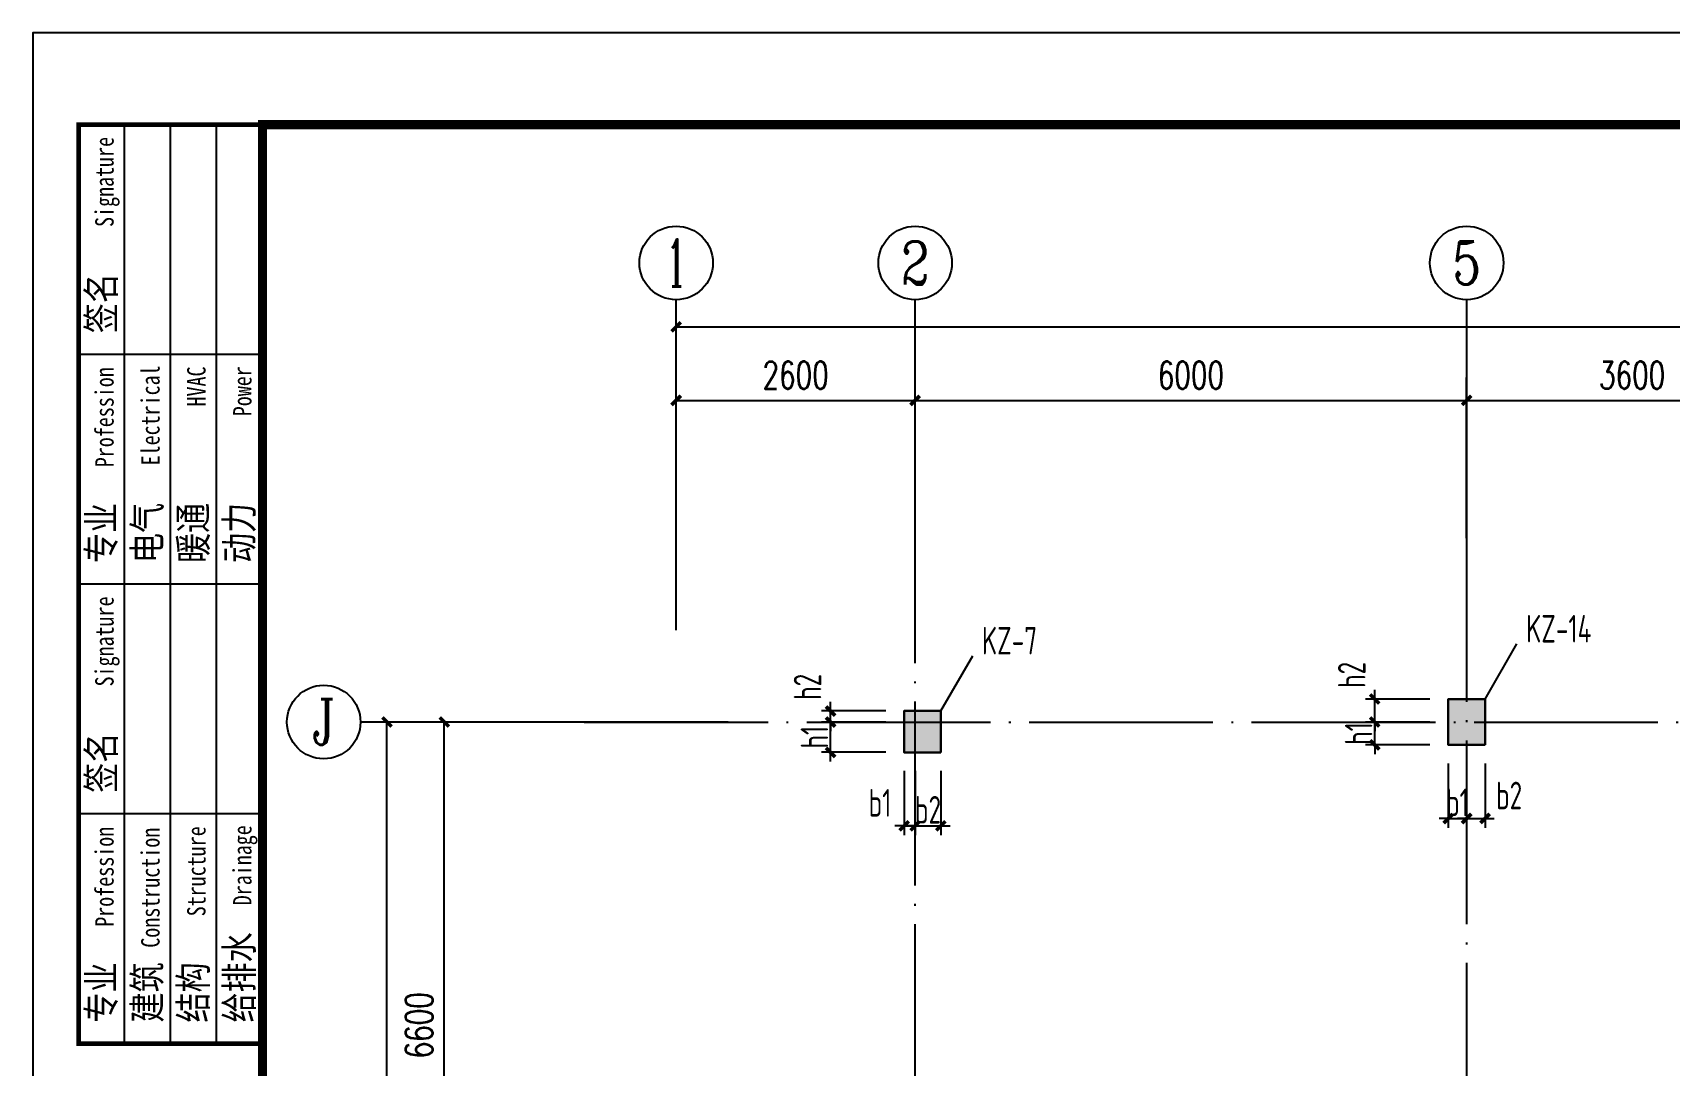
# Model space of a CAD drawing. Extents: x 1051052 to 1482120, y -981644 to -673261.
# Drawn here: x 1166707 to 1184511, y -839464 to -828229 of the extents above; entities that cross this region are included whole.
import ezdxf
from ezdxf.enums import TextEntityAlignment as Align

# ---------------------------------------------------------------- set-up
doc = ezdxf.new("R2010")
doc.units = 0
doc.header["$LTSCALE"] = 1000
doc.header["$MEASUREMENT"] = 0
doc.linetypes.add('DOTE', pattern=[2.42, 2, -0.2, 0.02, -0.2])
for name, color, linetype in [('AXIS', 3, 'Continuous'), ('AXIS_TEXT', 7, 'Continuous'), ('DOTE', 1, 'DOTE'), ('TK', 142, 'Continuous'), ('填充', 8, 'Continuous')]:
    doc.layers.add(name, color=color, linetype=linetype)
for name, color, linetype, lineweight in [('COLU', 2, 'Continuous', 30), ('COLU-DIM', 3, 'Continuous', 25), ('COLU-TEXT', 2, 'Continuous', 25)]:
    doc.layers.add(name, color=color, linetype=linetype, lineweight=lineweight)
doc.layers.add('COLU-HATCH', color=7, linetype='Continuous', lineweight=25, true_color=0x5b5b5b)
doc.styles.add('_TCH_AXIS', font='COMPLEX', dxfattribs={"bigfont": 'GBCBIG'})
doc.styles.add('_TCH_DIM_T3', font='SIMPLEX', dxfattribs={"width": 0.705882, "bigfont": 'GBCBIG'})
doc.styles.add('COMPLEX', font='COMPLEX')
doc.styles.add('FromPkpm', font='Pkpmeng', dxfattribs={"width": 0.7, "bigfont": 'hztxt'})
doc.styles.add('HYZT1', font='', dxfattribs={"width": 0.8})
doc.styles.get('HYZT1').set_extended_font_data('SimSun')
doc.dimstyles.new('_TCH_ARCH&&100', dxfattribs={"dimtxt": 297.5, "dimasz": 100, "dimexe": 250, "dimexo": 300, "dimgap": 126.25, "dimtad": 1, "dimdec": 0, "dimzin": 0, "dimdsep": 46, "dimtxsty": '_TCH_DIM_T3', "dimblk": 'ARCHTICK', "dimcen": 0.09, "dimclrt": 7, "dimazin": 2, "dimtfac": 1, "dimtdec": 0, "dimtix": 1, "dimtmove": 2, "dimatfit": 3, "dimfxl": 0, "dimtolj": 1, "dimtzin": 0, "dimarcsym": 0})
doc.dimstyles.new('Pkpm_1', dxfattribs={"dimtxt": 250, "dimasz": 100, "dimexe": 250, "dimexo": 0.0625, "dimgap": 25, "dimtad": 1, "dimdec": 0, "dimrnd": 0.5, "dimzin": 0, "dimdsep": 46, "dimtxsty": 'FromPkpm', "dimblk1": 'ARCHTICK', "dimblk2": 'ARCHTICK', "dimsah": 1, "dimcen": 0.09, "dimadec": 0, "dimazin": 0, "dimtfac": 1, "dimtdec": 0, "dimtix": 1, "dimtmove": 2, "dimatfit": 1, "dimfxl": 0, "dimtolj": 1, "dimtzin": 0, "dimarcsym": 0})

# ---------------------------------------------------------------- blocks, each defined once
blk = doc.blocks.new('_ArchTick')
at = {"color": 0, "linetype": 'ByBlock', "const_width": 0.4}
blk.add_lwpolyline([(-0.5, -0.5), (0.5, 0.5)], dxfattribs=at)
blk = doc.blocks.new('*D79')
at = {"layer": 'COLU-DIM', "color": 0, "lineweight": -2, "transparency": 16777216}
for p, q in [((1175387, -836159), (1175387, -835629)), ((1175987, -835729), (1175287, -835729)), ((1175987, -836059), (1175287, -836059))]:
    blk.add_line(p, q, dxfattribs=at)
at = {"layer": 'Defpoints', "color": 0, "transparency": 16777216}
for p in [(1175387, -835729), (1176187, -835729), (1176187, -836059)]:
    blk.add_point(p, dxfattribs=at)
at = {"layer": 'COLU-DIM', "color": 0, "lineweight": -2, "transparency": 16777216, "xscale": 100, "yscale": 100, "zscale": 100}
for p, rotation in [((1175387, -835729), 90), ((1175387, -836059), 270)]:
    blk.add_blockref('_ArchTick', p, dxfattribs=dict(at, rotation=rotation))
at = {"layer": 'COLU-DIM', "color": 0, "transparency": 16777216, "insert": (1175212, -835894), "char_height": 300, "attachment_point": 5, "rotation": 90, "style": 'FromPkpm'}
blk.add_mtext('\\A1;h1', dxfattribs=at)
blk = doc.blocks.new('*D80')
at = {"layer": 'COLU-DIM', "color": 0, "lineweight": -2, "transparency": 16777216}
for p, q in [((1175387, -835609), (1175387, -835509)), ((1175987, -835609), (1175287, -835609)), ((1175387, -835729), (1175387, -835609)), ((1175987, -835729), (1175287, -835729)), ((1175387, -835729), (1175387, -835829))]:
    blk.add_line(p, q, dxfattribs=at)
at = {"layer": 'Defpoints', "color": 0, "transparency": 16777216}
for p in [(1175387, -835609), (1176187, -835609), (1176187, -835729)]:
    blk.add_point(p, dxfattribs=at)
at = {"layer": 'COLU-DIM', "color": 0, "lineweight": -2, "transparency": 16777216, "xscale": 100, "yscale": 100, "zscale": 100}
for p, rotation in [((1175387, -835609), 270), ((1175387, -835729), 90)]:
    blk.add_blockref('_ArchTick', p, dxfattribs=dict(at, rotation=rotation))
at = {"layer": 'COLU-DIM', "color": 0, "transparency": 16777216, "insert": (1175137, -835347), "char_height": 300, "attachment_point": 5, "rotation": 90, "style": 'FromPkpm'}
blk.add_mtext('\\A1;h2', dxfattribs=at)
blk = doc.blocks.new('*D81')
at = {"layer": 'COLU-DIM', "color": 0, "lineweight": -2, "transparency": 16777216}
for p, q in [((1176187, -836259), (1176187, -836959)), ((1176307, -836259), (1176307, -836959)), ((1176187, -836859), (1176087, -836859)), ((1176187, -836859), (1176307, -836859)), ((1176307, -836859), (1176407, -836859))]:
    blk.add_line(p, q, dxfattribs=at)
at = {"layer": 'Defpoints', "color": 0, "transparency": 16777216}
for p in [(1176187, -836059), (1176307, -836059), (1176307, -836859)]:
    blk.add_point(p, dxfattribs=at)
at = {"layer": 'COLU-DIM', "color": 0, "lineweight": -2, "transparency": 16777216, "xscale": 100, "yscale": 100, "zscale": 100}
blk.add_blockref('_ArchTick', (1176187, -836859), dxfattribs=at)
at = {"layer": 'COLU-DIM', "color": 0, "lineweight": -2, "transparency": 16777216, "xscale": 100, "yscale": 100, "zscale": 100, "rotation": 180}
blk.add_blockref('_ArchTick', (1176307, -836859), dxfattribs=at)
at = {"layer": 'COLU-DIM', "color": 0, "transparency": 16777216, "insert": (1175925, -836609), "char_height": 300, "attachment_point": 5, "style": 'FromPkpm'}
blk.add_mtext('\\A1;b1', dxfattribs=at)
blk = doc.blocks.new('*D82')
at = {"layer": 'COLU-DIM', "color": 0, "lineweight": -2, "transparency": 16777216}
for p, q in [((1176307, -836259), (1176307, -836959)), ((1176587, -836259), (1176587, -836959)), ((1176307, -836859), (1176207, -836859)), ((1176307, -836859), (1176587, -836859)), ((1176587, -836859), (1176687, -836859))]:
    blk.add_line(p, q, dxfattribs=at)
at = {"layer": 'Defpoints', "color": 0, "transparency": 16777216}
for p in [(1176307, -836059), (1176587, -836059), (1176587, -836859)]:
    blk.add_point(p, dxfattribs=at)
at = {"layer": 'COLU-DIM', "color": 0, "lineweight": -2, "transparency": 16777216, "xscale": 100, "yscale": 100, "zscale": 100}
blk.add_blockref('_ArchTick', (1176307, -836859), dxfattribs=at)
at = {"layer": 'COLU-DIM', "color": 0, "lineweight": -2, "transparency": 16777216, "xscale": 100, "yscale": 100, "zscale": 100, "rotation": 180}
blk.add_blockref('_ArchTick', (1176587, -836859), dxfattribs=at)
at = {"layer": 'COLU-DIM', "color": 0, "transparency": 16777216, "insert": (1176447, -836684), "char_height": 300, "attachment_point": 5, "style": 'FromPkpm'}
blk.add_mtext('\\A1;b2', dxfattribs=at)
blk = doc.blocks.new('*D11')
at = {"layer": 'COLU-DIM', "color": 0, "lineweight": -2, "transparency": 16777216}
for p, q in [((1181307, -835729), (1181307, -835629)), ((1181907, -835729), (1181207, -835729)), ((1181307, -835979), (1181307, -835729)), ((1181907, -835979), (1181207, -835979)), ((1181307, -835979), (1181307, -836079))]:
    blk.add_line(p, q, dxfattribs=at)
at = {"layer": 'Defpoints', "color": 0, "transparency": 16777216}
for p in [(1181307, -835729), (1182107, -835729), (1182107, -835979)]:
    blk.add_point(p, dxfattribs=at)
at = {"layer": 'COLU-DIM', "color": 0, "lineweight": -2, "transparency": 16777216, "xscale": 100, "yscale": 100, "zscale": 100}
for p, rotation in [((1181307, -835729), 270), ((1181307, -835979), 90)]:
    blk.add_blockref('_ArchTick', p, dxfattribs=dict(at, rotation=rotation))
at = {"layer": 'COLU-DIM', "color": 0, "transparency": 16777216, "insert": (1181132, -835854), "char_height": 300, "attachment_point": 5, "rotation": 90, "style": 'FromPkpm'}
blk.add_mtext('\\A1;h1', dxfattribs=at)
blk = doc.blocks.new('*D12')
at = {"layer": 'COLU-DIM', "color": 0, "lineweight": -2, "transparency": 16777216}
for p, q in [((1181907, -835479), (1181207, -835479)), ((1181307, -835479), (1181307, -835379)), ((1181307, -835729), (1181307, -835479)), ((1181907, -835729), (1181207, -835729)), ((1181307, -835729), (1181307, -835829))]:
    blk.add_line(p, q, dxfattribs=at)
at = {"layer": 'Defpoints', "color": 0, "transparency": 16777216}
for p in [(1181307, -835479), (1182107, -835479), (1182107, -835729)]:
    blk.add_point(p, dxfattribs=at)
at = {"layer": 'COLU-DIM', "color": 0, "lineweight": -2, "transparency": 16777216, "xscale": 100, "yscale": 100, "zscale": 100}
for p, rotation in [((1181307, -835479), 270), ((1181307, -835729), 90)]:
    blk.add_blockref('_ArchTick', p, dxfattribs=dict(at, rotation=rotation))
at = {"layer": 'COLU-DIM', "color": 0, "transparency": 16777216, "insert": (1181057, -835217), "char_height": 300, "attachment_point": 5, "rotation": 90, "style": 'FromPkpm'}
blk.add_mtext('\\A1;h2', dxfattribs=at)
blk = doc.blocks.new('*D13')
at = {"layer": 'COLU-DIM', "color": 0, "lineweight": -2, "transparency": 16777216}
for p, q in [((1182107, -836179), (1182107, -836879)), ((1182307, -836179), (1182307, -836879)), ((1182107, -836779), (1182007, -836779)), ((1182107, -836779), (1182307, -836779)), ((1182307, -836779), (1182407, -836779))]:
    blk.add_line(p, q, dxfattribs=at)
at = {"layer": 'Defpoints', "color": 0, "transparency": 16777216}
for p in [(1182107, -835979), (1182307, -835979), (1182307, -836779)]:
    blk.add_point(p, dxfattribs=at)
at = {"layer": 'COLU-DIM', "color": 0, "lineweight": -2, "transparency": 16777216, "xscale": 100, "yscale": 100, "zscale": 100}
blk.add_blockref('_ArchTick', (1182107, -836779), dxfattribs=at)
at = {"layer": 'COLU-DIM', "color": 0, "lineweight": -2, "transparency": 16777216, "xscale": 100, "yscale": 100, "zscale": 100, "rotation": 180}
blk.add_blockref('_ArchTick', (1182307, -836779), dxfattribs=at)
at = {"layer": 'COLU-DIM', "color": 0, "transparency": 16777216, "insert": (1182207, -836604), "char_height": 300, "attachment_point": 5, "style": 'FromPkpm'}
blk.add_mtext('\\A1;b1', dxfattribs=at)
blk = doc.blocks.new('*D14')
at = {"layer": 'COLU-DIM', "color": 0, "lineweight": -2, "transparency": 16777216}
for p, q in [((1182307, -836179), (1182307, -836879)), ((1182507, -836179), (1182507, -836879)), ((1182307, -836779), (1182207, -836779)), ((1182307, -836779), (1182507, -836779)), ((1182507, -836779), (1182607, -836779))]:
    blk.add_line(p, q, dxfattribs=at)
at = {"layer": 'Defpoints', "color": 0, "transparency": 16777216}
for p in [(1182307, -835979), (1182507, -835979), (1182507, -836779)]:
    blk.add_point(p, dxfattribs=at)
at = {"layer": 'COLU-DIM', "color": 0, "lineweight": -2, "transparency": 16777216, "xscale": 100, "yscale": 100, "zscale": 100}
blk.add_blockref('_ArchTick', (1182307, -836779), dxfattribs=at)
at = {"layer": 'COLU-DIM', "color": 0, "lineweight": -2, "transparency": 16777216, "xscale": 100, "yscale": 100, "zscale": 100, "rotation": 180}
blk.add_blockref('_ArchTick', (1182507, -836779), dxfattribs=at)
at = {"layer": 'COLU-DIM', "color": 0, "transparency": 16777216, "insert": (1182769, -836529), "char_height": 300, "attachment_point": 5, "style": 'FromPkpm'}
blk.add_mtext('\\A1;b2', dxfattribs=at)
blk = doc.blocks.new('*D109')
at = {"layer": 'AXIS', "color": 0, "lineweight": -2, "transparency": 16777216}
for p, q in [((1172685, -835729), (1170935, -835729)), ((1171185, -842329), (1171185, -835729)), ((1172685, -842329), (1170935, -842329))]:
    blk.add_line(p, q, dxfattribs=at)
at = {"layer": 'Defpoints', "color": 0, "transparency": 16777216}
for p in [(1171185, -835729), (1173685, -835729), (1173685, -842329)]:
    blk.add_point(p, dxfattribs=at)
at = {"layer": 'AXIS', "color": 0, "lineweight": -2, "transparency": 16777216, "xscale": 100, "yscale": 100, "zscale": 100}
for p, rotation in [((1171185, -835729), 90), ((1171185, -842329), 270)]:
    blk.add_blockref('_ArchTick', p, dxfattribs=dict(at, rotation=rotation))
at = {"layer": 'AXIS', "color": 7, "transparency": 16777216, "insert": (1170910, -839029), "char_height": 297.5, "attachment_point": 5, "rotation": 90, "style": '_TCH_DIM_T3'}
blk.add_mtext('\\A1;6600', dxfattribs=at)
blk = doc.blocks.new('*D110')
at = {"layer": 'AXIS', "color": 0, "lineweight": -2, "transparency": 16777216}
for p, q in [((1172061, -835729), (1170311, -835729)), ((1170561, -861129), (1170561, -835729)), ((1172061, -861129), (1170311, -861129))]:
    blk.add_line(p, q, dxfattribs=at)
at = {"layer": 'Defpoints', "color": 0, "transparency": 16777216}
for p in [(1170561, -835729), (1173861, -835729), (1173861, -861129)]:
    blk.add_point(p, dxfattribs=at)
at = {"layer": 'AXIS', "color": 0, "lineweight": -2, "transparency": 16777216, "xscale": 100, "yscale": 100, "zscale": 100}
for p, rotation in [((1170561, -835729), 90), ((1170561, -861129), 270)]:
    blk.add_blockref('_ArchTick', p, dxfattribs=dict(at, rotation=rotation))
at = {"layer": 'AXIS', "color": 7, "transparency": 16777216, "insert": (1170286, -848429), "char_height": 297.5, "attachment_point": 5, "rotation": 90, "style": '_TCH_DIM_T3'}
blk.add_mtext('\\A1;25400', dxfattribs=at)
blk = doc.blocks.new('*D111')
at = {"layer": 'AXIS', "color": 0, "lineweight": -2, "transparency": 16777216}
for p, q in [((1173707, -833729), (1173707, -831979)), ((1176307, -833729), (1176307, -831979)), ((1173707, -832229), (1176307, -832229))]:
    blk.add_line(p, q, dxfattribs=at)
at = {"layer": 'Defpoints', "color": 0, "transparency": 16777216}
for p in [(1176307, -832229), (1173707, -834729), (1176307, -834729)]:
    blk.add_point(p, dxfattribs=at)
at = {"layer": 'AXIS', "color": 0, "lineweight": -2, "transparency": 16777216, "xscale": 100, "yscale": 100, "zscale": 100, "rotation": 180}
blk.add_blockref('_ArchTick', (1173707, -832229), dxfattribs=at)
at = {"layer": 'AXIS', "color": 0, "lineweight": -2, "transparency": 16777216, "xscale": 100, "yscale": 100, "zscale": 100}
blk.add_blockref('_ArchTick', (1176307, -832229), dxfattribs=at)
at = {"layer": 'AXIS', "color": 7, "transparency": 16777216, "insert": (1175007, -831954), "char_height": 297.5, "attachment_point": 5, "style": '_TCH_DIM_T3'}
blk.add_mtext('\\A1;2600', dxfattribs=at)
blk = doc.blocks.new('*D112')
at = {"layer": 'AXIS', "color": 0, "lineweight": -2, "transparency": 16777216}
for p, q in [((1176307, -833729), (1176307, -831979)), ((1182307, -833729), (1182307, -831979)), ((1176307, -832229), (1182307, -832229))]:
    blk.add_line(p, q, dxfattribs=at)
at = {"layer": 'Defpoints', "color": 0, "transparency": 16777216}
for p in [(1182307, -832229), (1176307, -834729), (1182307, -834729)]:
    blk.add_point(p, dxfattribs=at)
at = {"layer": 'AXIS', "color": 0, "lineweight": -2, "transparency": 16777216, "xscale": 100, "yscale": 100, "zscale": 100, "rotation": 180}
blk.add_blockref('_ArchTick', (1176307, -832229), dxfattribs=at)
at = {"layer": 'AXIS', "color": 0, "lineweight": -2, "transparency": 16777216, "xscale": 100, "yscale": 100, "zscale": 100}
blk.add_blockref('_ArchTick', (1182307, -832229), dxfattribs=at)
at = {"layer": 'AXIS', "color": 7, "transparency": 16777216, "insert": (1179307, -831954), "char_height": 297.5, "attachment_point": 5, "style": '_TCH_DIM_T3'}
blk.add_mtext('\\A1;6000', dxfattribs=at)
blk = doc.blocks.new('*D113')
at = {"layer": 'AXIS', "color": 0, "lineweight": -2, "transparency": 16777216}
for p, q in [((1182307, -833729), (1182307, -831979)), ((1185907, -833729), (1185907, -831979)), ((1182307, -832229), (1185907, -832229))]:
    blk.add_line(p, q, dxfattribs=at)
at = {"layer": 'Defpoints', "color": 0, "transparency": 16777216}
for p in [(1185907, -832229), (1182307, -834729), (1185907, -834729)]:
    blk.add_point(p, dxfattribs=at)
at = {"layer": 'AXIS', "color": 0, "lineweight": -2, "transparency": 16777216, "xscale": 100, "yscale": 100, "zscale": 100, "rotation": 180}
blk.add_blockref('_ArchTick', (1182307, -832229), dxfattribs=at)
at = {"layer": 'AXIS', "color": 0, "lineweight": -2, "transparency": 16777216, "xscale": 100, "yscale": 100, "zscale": 100}
blk.add_blockref('_ArchTick', (1185907, -832229), dxfattribs=at)
at = {"layer": 'AXIS', "color": 7, "transparency": 16777216, "insert": (1184107, -831954), "char_height": 297.5, "attachment_point": 5, "style": '_TCH_DIM_T3'}
blk.add_mtext('\\A1;3600', dxfattribs=at)
blk = doc.blocks.new('*D119')
at = {"layer": 'AXIS', "color": 0, "lineweight": -2, "transparency": 16777216}
for p, q in [((1173707, -832929), (1173707, -831179)), ((1212607, -832929), (1212607, -831179)), ((1173707, -831429), (1212607, -831429))]:
    blk.add_line(p, q, dxfattribs=at)
at = {"layer": 'Defpoints', "color": 0, "transparency": 16777216}
for p in [(1212607, -831429), (1173707, -834729), (1212607, -834729)]:
    blk.add_point(p, dxfattribs=at)
at = {"layer": 'AXIS', "color": 0, "lineweight": -2, "transparency": 16777216, "xscale": 100, "yscale": 100, "zscale": 100, "rotation": 180}
blk.add_blockref('_ArchTick', (1173707, -831429), dxfattribs=at)
at = {"layer": 'AXIS', "color": 0, "lineweight": -2, "transparency": 16777216, "xscale": 100, "yscale": 100, "zscale": 100}
blk.add_blockref('_ArchTick', (1212607, -831429), dxfattribs=at)
at = {"layer": 'AXIS', "color": 7, "transparency": 16777216, "insert": (1191140, -831154), "char_height": 297.5, "attachment_point": 5, "style": '_TCH_DIM_T3'}
blk.add_mtext('\\A1;38900', dxfattribs=at)
blk = doc.blocks.new('_AXISO')
blk.add_circle((0, 0), 0.5)
at = {"layer": 'AXIS_TEXT', "style": 'COMPLEX', "width": 1.041667}
blk.add_attdef('A', text='', height=0.56, dxfattribs=at).set_placement((-0.25, -0.28), (0.25, -0.28), align=Align.FIT)
blk = doc.blocks.new('A$C71AA4010')
at = {"layer": 'TK'}
for p, q in [((500, -11000), (500, -1000)), ((2500, -1000), (500, -1000)), ((1000, -11000), (1000, -1000)), ((1500, -11000), (1500, -1000)), ((2000, -11000), (2000, -1000)), ((2500, -3500), (500, -3500)), ((2500, -3500), (500, -3500)), ((2500, -6000), (500, -6000)), ((2500, -8500), (500, -8500)), ((2500, -11000), (500, -11000))]:
    blk.add_line(p, q, dxfattribs=at)
at = {"layer": 'TK', "const_width": 50}
blk.add_lwpolyline([(500, -1000), (2500, -1000), (2500, -11000), (500, -11000)], close=True, dxfattribs=at)
blk.add_lwpolyline([(2500, -4000), (2500, -11000)], dxfattribs=at)
at = {"layer": 'TK', "style": 'HYZT1', "width": 0.8}
for s, height, p in [('Signature', 200, (880, -2113)), ('签名', 300, (895, -3270)), ('Profession', 200, (880, -4728)), ('Electrical', 200, (1380, -4708)), ('HVAC', 200, (1880, -4067)), ('Power', 200, (2380, -4173)), ('专业', 300, (895, -5770)), ('电气', 300, (1395, -5770)), ('暖通', 300, (1895, -5770)), ('动力', 300, (2395, -5770)), ('Signature', 200, (880, -7113)), ('签名', 300, (895, -8270)), ('Profession', 200, (880, -9728)), ('Construction', 200, (1380, -9956)), ('Structure', 200, (1880, -9614)), ('Drainage', 200, (2380, -9494)), ('给排水', 300, (2395, -10770)), ('专业', 300, (895, -10770)), ('建筑', 300, (1395, -10770)), ('结构', 300, (1895, -10770))]:
    blk.add_text(s, height=height, rotation=90, dxfattribs=at).set_placement(p)
blk = doc.blocks.new('A2K')
at = {"layer": 'TK'}
blk.add_lwpolyline([(0, 0), (59400, 0), (59400, 42000), (0, 42000)], close=True, dxfattribs=at)
at = {"layer": 'TK', "const_width": 100}
blk.add_lwpolyline([(2500, 1000), (58400, 1000), (58400, 41000), (2500, 41000)], close=True, dxfattribs=at)
blk.add_blockref('A$C71AA4010', (0, 42000))

msp = doc.modelspace()

# ---------------------------------------------------------------- hatches: boundary and pattern name
at = {"layer": 'COLU-HATCH', "transparency": 33554687}
for points in [[(1182507.439, -835979.077), (1182507.439, -835479.077), (1182107.439, -835479.077), (1182107.439, -835979.077)], [(1176587.439, -836059.077), (1176587.439, -835609.077), (1176187.439, -835609.077), (1176187.439, -836059.077)]]:
    msp.add_hatch(color=256, dxfattribs=at).paths.add_polyline_path(points, flags=0)

# ---------------------------------------------------------------- linework, layer by layer
at = {"layer": 'AXIS'}
for p, q in [((1173707.439, -834729.077), (1173707.439, -831133.863)), ((1176307.439, -834729.077), (1176307.439, -831133.863)), ((1182307.439, -834729.077), (1182307.439, -831133.863)), ((1174272.885, -835729.077), (1170272.885, -835729.077))]:
    msp.add_line(p, q, dxfattribs=at)
at = {"layer": 'COLU'}
for points in [[(1182507.439, -835979.077), (1182507.439, -835479.077), (1182107.439, -835479.077), (1182107.439, -835979.077)], [(1176587.439, -836059.077), (1176587.439, -835609.077), (1176187.439, -835609.077), (1176187.439, -836059.077)]]:
    msp.add_lwpolyline(points, close=True, dxfattribs=at)
at = {"layer": 'COLU-TEXT'}
for p, q in [((1176587.439, -835609.077), (1176933.849, -835009.077)), ((1182507.439, -835479.077), (1182853.849, -834879.077))]:
    msp.add_line(p, q, dxfattribs=at)
at = {"layer": 'DOTE'}
for p, q in [((1176307.439, -847187.589), (1176307.439, -834729.077)), ((1182307.439, -862129.077), (1182307.439, -834729.077)), ((1172707.439, -835729.077), (1213607.439, -835729.077))]:
    msp.add_line(p, q, dxfattribs=at)

# ---------------------------------------------------------------- block references
at = {"layer": 'AXIS'}
ref = msp.add_blockref('_AXISO', (1173707.439, -830733.863), dxfattribs=dict(at, xscale=800, yscale=800, zscale=800))
ref.add_attrib('A', '1', dxfattribs={"layer": 'AXIS_TEXT', "height": 514.721, "style": '_TCH_AXIS'}).set_placement((1173597.141, -830991.223), (1173817.736, -830991.223), align=Align.FIT)
ref = msp.add_blockref('_AXISO', (1176307.439, -830733.863), dxfattribs=dict(at, xscale=800, yscale=800, zscale=800))
ref.add_attrib('A', '2', dxfattribs={"layer": 'AXIS_TEXT', "height": 465.948, "style": '_TCH_AXIS'}).set_placement((1176152.123, -830966.837), (1176462.755, -830966.837), align=Align.FIT)
ref = msp.add_blockref('_AXISO', (1182307.439, -830733.863), dxfattribs=dict(at, xscale=800, yscale=800, zscale=800))
ref.add_attrib('A', '5', dxfattribs={"layer": 'AXIS_TEXT', "height": 465.948, "style": '_TCH_AXIS'}).set_placement((1182152.123, -830966.837), (1182462.755, -830966.837), align=Align.FIT)
ref = msp.add_blockref('_AXISO', (1169872.885, -835729.077), dxfattribs=dict(at, xscale=800, yscale=800, zscale=800))
ref.add_attrib('A', 'J', dxfattribs={"layer": 'AXIS_TEXT', "height": 496.066, "style": '_TCH_AXIS'}).set_placement((1169742.963, -835977.11), (1170002.807, -835977.11), align=Align.FIT)
at = {"layer": '填充'}
msp.add_blockref('A2K', (1166707.18, -870229.077), dxfattribs=at)

# ---------------------------------------------------------------- texts
at = {"layer": 'COLU-TEXT', "style": 'FromPkpm', "width": 0.7}
for s, p in [('KZ-14', (1182953.849, -834864.077)), ('KZ-7', (1177033.849, -834994.077))]:
    msp.add_text(s, height=300, dxfattribs=at).set_placement(p)

# ---------------------------------------------------------------- dimensions: what is measured, and where the dimension line sits
at = {"layer": 'AXIS'}
dim = msp.add_linear_dim(base=(1212607.439, -831429.077), p1=(1173707.439, -834729.077), p2=(1212607.439, -834729.077), angle=0, dimstyle='_TCH_ARCH&&100', dxfattribs=at)
dim.commit()
dim.dimension.update_dxf_attribs({"geometry": '*D119', "text_midpoint": (1191140.441, -831154.077), "dimtype": 129})
for p1, p2, distance, picture, middle in [((1173707.439, -834729.077), (1176307.439, -834729.077), 2500, '*D111', (1175007.439, -831954.077)), ((1176307.439, -834729.077), (1182307.439, -834729.077), 2500, '*D112', (1179307.439, -831954.077)), ((1182307.439, -834729.077), (1185907.439, -834729.077), 2500, '*D113', (1184107.439, -831954.077)), ((1173861.146, -861129.077), (1173861.146, -835729.077), 3300, '*D110', (1170286.146, -848429.077)), ((1173685.377, -842329.077), (1173685.377, -835729.077), 2500, '*D109', (1170910.377, -839029.077))]:
    dim = msp.add_aligned_dim(p1=p1, p2=p2, distance=distance, dimstyle='_TCH_ARCH&&100', dxfattribs=at)
    dim.commit()
    dim.dimension.update_dxf_attribs({"geometry": picture, "text_midpoint": middle})
at = {"layer": 'COLU-DIM'}
for base, p1, p2, angle, text, picture, middle in [((1181307.439, -835479.077), (1182107.439, -835729.077), (1182107.439, -835479.077), 90, 'h2', '*D12', (1181057.439, -835217.077)), ((1175387.439, -835609.077), (1176187.439, -835729.077), (1176187.439, -835609.077), 90.0000036, 'h2', '*D80', (1175137.439, -835347.077)), ((1176307.439, -836859.077), (1176187.439, -836059.077), (1176307.439, -836059.077), 0, 'b1', '*D81', (1175925.439, -836609.077)), ((1182507.439, -836779.077), (1182307.439, -835979.077), (1182507.439, -835979.077), 0, 'b2', '*D14', (1182769.439, -836529.077))]:
    dim = msp.add_linear_dim(base=base, p1=p1, p2=p2, angle=angle, text=text, dimstyle='Pkpm_1', override={"dimscale": 1, "dimtxt": 300, "dimasz": 100, "dimexe": 100, "dimexo": 200, "dimtad": 1, "dimtih": 0, "dimtoh": 0, "dimdle": 100}, dxfattribs=at)
    dim.commit()
    dim.dimension.update_dxf_attribs({"geometry": picture, "text_midpoint": middle, "dimtype": 129})
for p1, p2, distance, text, picture, middle in [((1176187.439, -836059.077), (1176187.439, -835729.077), 800, 'h1', '*D79', (1175212.439, -835894.077)), ((1182107.439, -835979.077), (1182107.439, -835729.077), 800, 'h1', '*D11', (1181132.439, -835854.077)), ((1176307.439, -836059.077), (1176587.439, -836059.077), -800, 'b2', '*D82', (1176447.439, -836684.077)), ((1182107.439, -835979.077), (1182307.439, -835979.077), -800, 'b1', '*D13', (1182207.439, -836604.077))]:
    dim = msp.add_aligned_dim(p1=p1, p2=p2, distance=distance, text=text, dimstyle='Pkpm_1', override={"dimscale": 1, "dimtxt": 300, "dimasz": 100, "dimexe": 100, "dimexo": 200, "dimtad": 1, "dimjust": 0, "dimtih": 0, "dimtoh": 0, "dimdle": 100, "dimtix": 1, "dimtmove": 0, "dimatfit": 3}, dxfattribs=at)
    dim.commit()
    dim.dimension.update_dxf_attribs({"geometry": picture, "text_midpoint": middle})

doc.saveas('drawing.dxf')
